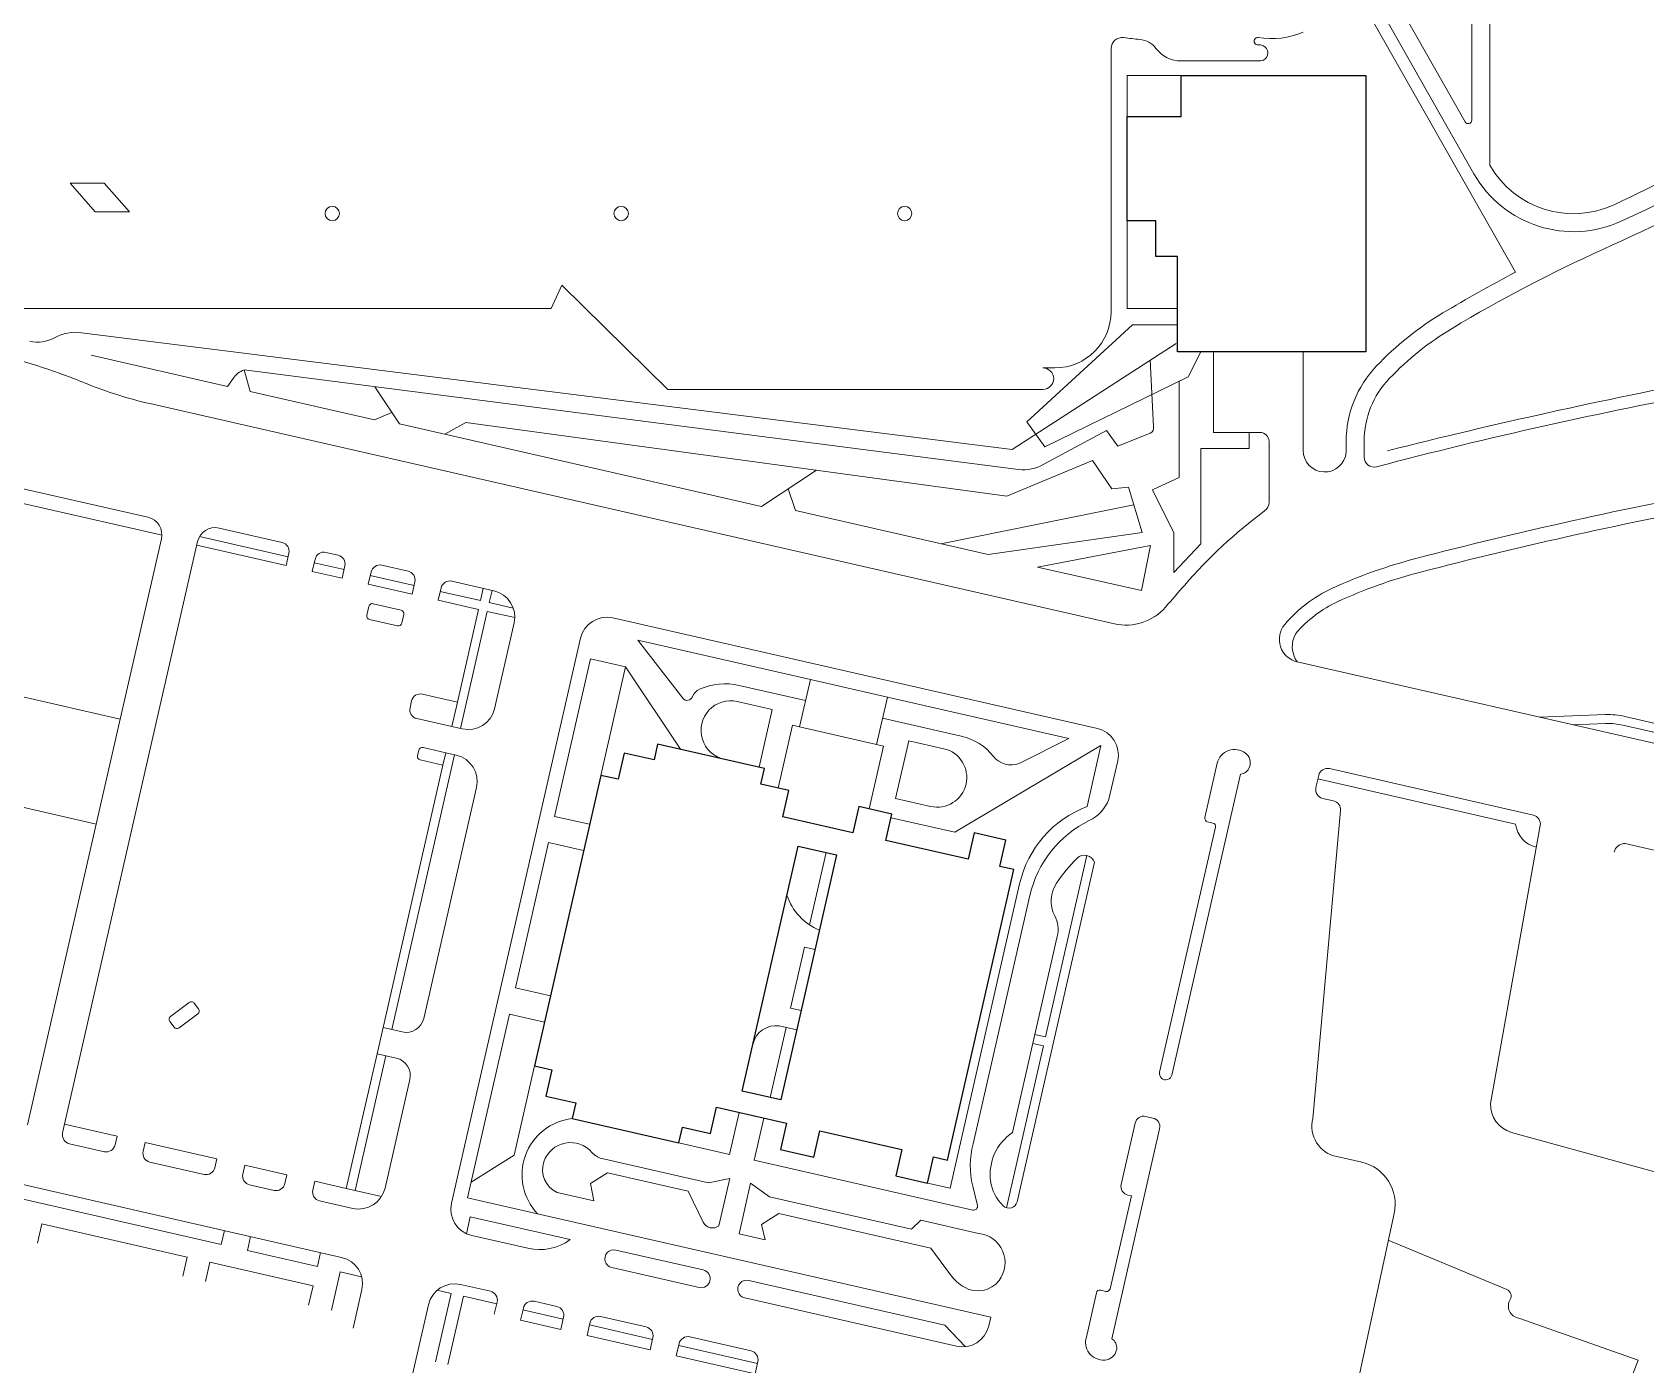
# Model space of a CAD drawing. Header units: feet. Extents: x 2817291 to 2825191, y 230718 to 237492.
# Drawn here: x 2819595 to 2820498, y 232262 to 233008 of the extents above; entities that cross this region are included whole.
import ezdxf

# ---------------------------------------------------------------- set-up
doc = ezdxf.new("R2010")
doc.units = ezdxf.units.FT
doc.layers.add('63', color=7, linetype='Continuous', lineweight=13)

msp = doc.modelspace()

# ---------------------------------------------------------------- linework, layer by layer
at = {"layer": '63'}
for p, q in [((2820400.798, 232959.335), (2820400.798, 233098.932)), ((2820410.848, 233098.932), (2820410.848, 232934.033)), ((2820332.457, 233051.696), (2820402.001, 232929.259)), ((2820342.538, 233054.297), (2820397.04, 232958.342)), ((2820425.228, 232874.122), (2820325.4, 233049.875)), ((2820198.79, 232999.435), (2820198.79, 232852.013)), ((2820281.201, 232992.4), (2820237.985, 232992.4)), ((2820207.835, 232984.36), (2820237.985, 232984.36)), ((2820207.835, 232961.245), (2820207.835, 232984.36)), ((2819615.88, 232924.059), (2819629.95, 232907.979)), ((2819634.975, 232924.059), (2819615.88, 232924.059)), ((2819649.046, 232907.979), (2819634.975, 232924.059)), ((2819629.95, 232907.979), (2819649.046, 232907.979)), ((2820207.835, 232902.954), (2820207.835, 232853.708)), ((2819891.255, 232866.773), (2819885.224, 232853.708)), ((2819950.551, 232808.482), (2819891.255, 232866.773)), ((2819885.224, 232853.708), (2819576.684, 232853.708)), ((2820207.835, 232853.708), (2820235.975, 232853.708)), ((2820210.85, 232844.663), (2820151.554, 232790.392)), ((2820235.975, 232844.663), (2820210.85, 232844.663)), ((2819622.182, 232840.184), (2820143.315, 232774.825)), ((2819627.56, 232827.617), (2819703.985, 232810.17)), ((2820143.315, 232774.825), (2820235.227, 232834.252)), ((2820242.005, 232815.517), (2820249.041, 232829.587)), ((2820256.076, 232829.587), (2820306.326, 232829.587)), ((2820256.076, 232784.362), (2820256.076, 232829.587)), ((2820306.326, 232829.587), (2820306.326, 232774.312)), ((2819713.305, 232819.383), (2819716.723, 232807.263)), ((2819713.305, 232819.383), (2820146.957, 232763.685)), ((2820167.319, 232820.542), (2820160.599, 232820.542)), ((2820222.531, 232787.668), (2820220.635, 232824.817)), ((2819703.985, 232810.17), (2819707.064, 232814.622)), ((2819716.723, 232807.263), (2819786.29, 232791.382)), ((2819786.407, 232809.994), (2819800.231, 232789.23)), ((2820160.599, 232808.482), (2819950.551, 232808.482)), ((2820161.604, 232776.321), (2820242.005, 232815.517)), ((2820236.98, 232759.236), (2820236.98, 232813.067)), ((2819660.543, 232800.501), (2820200.602, 232677.217)), ((2819786.29, 232791.382), (2819795.979, 232795.617)), ((2819800.231, 232789.23), (2820003.052, 232742.931)), ((2819825.706, 232783.415), (2819837.517, 232789.997)), ((2819837.517, 232789.997), (2820140.439, 232748.679)), ((2820151.554, 232790.392), (2820161.604, 232776.321)), ((2820161.037, 232766.656), (2820196.246, 232785.421)), ((2820196.246, 232785.421), (2820202.519, 232776.773)), ((2820202.519, 232776.773), (2820220.657, 232783.973)), ((2820282.206, 232784.362), (2820256.076, 232784.362)), ((2820276.176, 232784.362), (2820276.176, 232775.317)), ((2820249.041, 232775.317), (2820249.041, 232722.051)), ((2820276.176, 232775.317), (2820249.041, 232775.317)), ((2820287.231, 232745.348), (2820287.231, 232779.337)), ((2820330.447, 232773.306), (2820330.447, 232779.337)), ((2820340.497, 232779.337), (2820340.497, 232770.56)), ((2819659.413, 232736.845), (2819522.24, 232768.159)), ((2820003.052, 232742.931), (2820033.846, 232763.218)), ((2820140.439, 232748.679), (2820188.301, 232768.679)), ((2820188.301, 232768.679), (2820199.111, 232752.81)), ((2819521.333, 232760.119), (2819667.422, 232726.769)), ((2820199.111, 232752.81), (2820208.6, 232753.737)), ((2820208.6, 232753.737), (2820216.193, 232728.293)), ((2820221.905, 232752.201), (2820236.98, 232759.236)), ((2820022.115, 232740.64), (2820017.923, 232752.728)), ((2820233.965, 232728.081), (2820221.905, 232752.201)), ((2820129.895, 232716.037), (2820022.115, 232740.64)), ((2820103.44, 232722.076), (2820211.559, 232743.822)), ((2819737.883, 232714.808), (2819688.364, 232726.112)), ((2819734.55, 232722.785), (2819699.277, 232730.837)), ((2820216.193, 232728.293), (2820129.895, 232716.037)), ((2820233.965, 232705.97), (2820233.965, 232728.081)), ((2819687.242, 232723.276), (2819611.641, 232392.1)), ((2819643.937, 232623.889), (2819666.975, 232724.81)), ((2819686.795, 232721.316), (2819736.765, 232709.909)), ((2819765.904, 232715.628), (2819759.045, 232717.193)), ((2820220.9, 232721.046), (2820157.584, 232708.985)), ((2820215.875, 232695.92), (2820220.9, 232721.046)), ((2820249.041, 232722.051), (2820233.965, 232705.97)), ((2819736.765, 232709.909), (2819738.331, 232716.768)), ((2819753.028, 232713.413), (2819751.462, 232706.554)), ((2819769.237, 232707.651), (2819752.581, 232711.453)), ((2819768.119, 232702.752), (2819769.685, 232709.61)), ((2819805.096, 232706.681), (2819790.399, 232710.036)), ((2820157.584, 232708.985), (2820215.875, 232695.92)), ((2819751.462, 232706.554), (2819768.119, 232702.752)), ((2819784.382, 232706.255), (2819782.816, 232699.397)), ((2819782.816, 232699.397), (2819807.311, 232693.805)), ((2819808.43, 232698.704), (2819783.934, 232704.296)), ((2819807.311, 232693.805), (2819808.877, 232700.663)), ((2819829.592, 232701.089), (2819853.107, 232695.721)), ((2819822.009, 232690.45), (2819823.574, 232697.308)), ((2819844.544, 232685.305), (2819822.009, 232690.45)), ((2819845.663, 232690.204), (2819823.127, 232695.349)), ((2819847.228, 232697.063), (2819845.663, 232690.204)), ((2819852.127, 232695.945), (2819850.562, 232689.086)), ((2819783.072, 232686.968), (2819781.953, 232682.069)), ((2819801.155, 232684.901), (2819785.479, 232688.48)), ((2819801.549, 232677.595), (2819802.668, 232682.494)), ((2819832.69, 232633.375), (2819844.544, 232685.305)), ((2819849.443, 232684.187), (2819834.457, 232618.54)), ((2819864.823, 232680.676), (2819849.443, 232684.187)), ((2819863.974, 232686.024), (2819850.562, 232689.086)), ((2819783.465, 232679.662), (2819799.142, 232676.083)), ((2819864.449, 232677.669), (2819853.489, 232629.658)), ((2820191.142, 232618.555), (2819919.734, 232680.511)), ((2819901.682, 232669.169), (2819829.436, 232352.69)), ((2819958.937, 232635.482), (2819933.692, 232668.047)), ((2820030.4, 232645.971), (2819933.692, 232668.047)), ((2819480.308, 232661.242), (2819643.937, 232623.889)), ((2819887.154, 232569.399), (2819907.284, 232657.582)), ((2819907.284, 232657.582), (2819926.88, 232653.108)), ((2820303.06, 232655.889), (2820595.731, 232589.079)), ((2819913.013, 232592.36), (2819926.88, 232653.108)), ((2819926.88, 232653.108), (2819957.573, 232606.929)), ((2820024.36, 232619.516), (2820030.4, 232645.971)), ((2820030.4, 232645.971), (2820073.511, 232636.13)), ((2819813.093, 232637.849), (2819832.69, 232633.375)), ((2820027.716, 232634.213), (2819990.483, 232642.713)), ((2820067.472, 232609.675), (2820073.511, 232636.13)), ((2820073.511, 232636.13), (2820175.118, 232612.935)), ((2819806.181, 232630.149), (2819807.076, 232634.068)), ((2819832.69, 232633.375), (2819829.558, 232619.658)), ((2820009.046, 232629.197), (2819989.45, 232633.671)), ((2820001.664, 232596.864), (2820009.046, 232629.197)), ((2819643.937, 232623.889), (2819630.516, 232565.101)), ((2819829.558, 232619.658), (2819809.962, 232624.131)), ((2819835.437, 232618.316), (2819829.558, 232619.658)), ((2820012.389, 232585.138), (2820020.441, 232620.411)), ((2820020.441, 232620.411), (2820024.36, 232619.516)), ((2820067.472, 232609.675), (2820024.36, 232619.516)), ((2820070.827, 232624.372), (2820114.919, 232614.307)), ((2820475.724, 232626.356), (2820438.772, 232624.909)), ((2820475.921, 232621.334), (2820457.577, 232620.616)), ((2820594.133, 232595.628), (2820485.374, 232620.456)), ((2820595.252, 232600.527), (2820486.493, 232625.355)), ((2820063.339, 232573.507), (2820071.391, 232608.78)), ((2820071.391, 232608.78), (2820067.472, 232609.675)), ((2820078.09, 232579.417), (2820085.471, 232611.751)), ((2820085.471, 232611.751), (2820105.067, 232607.278)), ((2820193.082, 232608.989), (2820111.315, 232560.493)), ((2820147.228, 232599.03), (2820175.118, 232612.935)), ((2820185.298, 232574.891), (2820193.082, 232608.989)), ((2819630.516, 232565.101), (2819466.888, 232602.454)), ((2819831.102, 232603.842), (2819795.986, 232450.012)), ((2819811.059, 232606.356), (2819810.388, 232603.417)), ((2819811.9, 232601.01), (2819824.638, 232598.102)), ((2819826.203, 232604.961), (2819813.466, 232607.869)), ((2819826.203, 232604.961), (2819824.638, 232598.102)), ((2819832.082, 232603.619), (2819826.203, 232604.961)), ((2820197.563, 232578.946), (2820202.484, 232600.502)), ((2819824.638, 232598.102), (2819791.087, 232451.13)), ((2820232.837, 232424.511), (2820271.308, 232593.038)), ((2820258.262, 232599.109), (2820251.328, 232568.735)), ((2820315.046, 232592.332), (2820313.48, 232585.473)), ((2820425.317, 232565.097), (2820314.598, 232590.372)), ((2820435.267, 232570.042), (2820321.063, 232596.112)), ((2819813.9, 232456.231), (2819843.424, 232585.567)), ((2820097.686, 232574.944), (2820078.09, 232579.417)), ((2820327.3, 232572.699), (2820311.683, 232400.177)), ((2820317.261, 232579.456), (2820323.414, 232578.051)), ((2819592.045, 232396.573), (2819630.516, 232565.101)), ((2819906.75, 232564.925), (2819887.154, 232569.399)), ((2820075.629, 232568.639), (2820111.315, 232560.493)), ((2820257.292, 232563.25), (2820225.978, 232426.076)), ((2820252.84, 232566.328), (2820255.78, 232565.657)), ((2820411.224, 232408.53), (2820439.096, 232564.258)), ((2819865.234, 232473.377), (2819883.798, 232554.702)), ((2819883.798, 232554.702), (2819903.395, 232550.228)), ((2820573.939, 232534.263), (2820486.736, 232554.169)), ((2820029.956, 232508.554), (2820039.216, 232549.118)), ((2820162.021, 232445.831), (2820185.231, 232547.502)), ((2820146.119, 232353.59), (2820189.511, 232543.673)), ((2820108.663, 232361.11), (2820147.581, 232531.597)), ((2820121.56, 232385.999), (2820153.322, 232525.132)), ((2820168.668, 232502.042), (2820143.617, 232392.303)), ((2820019.309, 232461.915), (2820027.138, 232496.208)), ((2820027.138, 232496.208), (2820033.017, 232494.866)), ((2819884.83, 232468.904), (2819865.234, 232473.377)), ((2819682.559, 232465.226), (2819672.088, 232457.363)), ((2819687.788, 232461.611), (2819685.374, 232464.826)), ((2819676.916, 232450.934), (2819687.387, 232458.797)), ((2819861.879, 232458.68), (2819838.393, 232355.8)), ((2819881.475, 232454.207), (2819861.879, 232458.68)), ((2820025.188, 232460.573), (2820019.309, 232461.915)), ((2819671.688, 232454.549), (2819674.102, 232451.334)), ((2819787.732, 232436.433), (2819791.087, 232451.13)), ((2819791.087, 232451.13), (2819801.865, 232448.67)), ((2820016.849, 232451.137), (2820007.902, 232411.945)), ((2820012.93, 232452.032), (2820022.728, 232449.795)), ((2820156.143, 232447.173), (2820162.021, 232445.831)), ((2820140.185, 232350.173), (2820160.903, 232440.932)), ((2820155.024, 232442.274), (2820160.903, 232440.932)), ((2819787.732, 232436.433), (2819770.509, 232360.988)), ((2819792.631, 232435.315), (2819775.408, 232359.869)), ((2819798.51, 232433.973), (2819787.732, 232436.433)), ((2819875.883, 232429.712), (2819864.476, 232379.741)), ((2819792.204, 232361.19), (2819806.071, 232421.938)), ((2819767.889, 232322.413), (2819404.379, 232405.395)), ((2819985.153, 232380.027), (2819990.521, 232403.542)), ((2820222.192, 232400.459), (2820218.273, 232401.354)), ((2819420.453, 232393.478), (2819700.452, 232329.56)), ((2819642.154, 232390.289), (2819612.76, 232396.999)), ((2820004.238, 232400.411), (2819998.87, 232376.895)), ((2820199.132, 232276.865), (2820225.973, 232394.442)), ((2820212.255, 232397.573), (2820204.427, 232363.28)), ((2820554.926, 232356.139), (2820423.013, 232392.437)), ((2819615.422, 232386.082), (2819635.018, 232381.609)), ((2819641.036, 232385.39), (2819642.154, 232390.289)), ((2819657.831, 232386.71), (2819656.713, 232381.811)), ((2819698.003, 232377.539), (2819657.831, 232386.71)), ((2819956.738, 232386.513), (2819985.153, 232380.027)), ((2819660.493, 232375.793), (2819690.867, 232368.86)), ((2819696.885, 232372.64), (2819698.003, 232377.539)), ((2819713.68, 232373.961), (2819712.562, 232369.062)), ((2819737.196, 232368.593), (2819713.68, 232373.961)), ((2819864.476, 232379.741), (2819840.406, 232364.618)), ((2819973.288, 232364.179), (2819913.52, 232377.823)), ((2819998.87, 232376.895), (2820121.347, 232348.936)), ((2820325.215, 232378.866), (2820339.268, 232375.658)), ((2819736.077, 232363.693), (2819737.196, 232368.593)), ((2819752.873, 232365.014), (2819751.754, 232360.115)), ((2819770.509, 232360.988), (2819752.873, 232365.014)), ((2819907.225, 232363.797), (2819916.853, 232369.846)), ((2819916.853, 232369.846), (2819961.925, 232359.557)), ((2819985.185, 232366.618), (2819973.288, 232364.179)), ((2819979.146, 232340.163), (2819985.185, 232366.618)), ((2819716.343, 232363.044), (2819730.06, 232359.913)), ((2819790.245, 232356.483), (2819770.509, 232360.988)), ((2819838.393, 232355.8), (2819877.586, 232346.853)), ((2819888.556, 232358.781), (2819909.132, 232354.084)), ((2819909.132, 232354.084), (2819907.225, 232363.797)), ((2819961.925, 232359.557), (2819970.327, 232342.176)), ((2819996.942, 232363.934), (2819990.456, 232335.519)), ((2820007.582, 232356.351), (2819996.942, 232363.934)), ((2820086.947, 232338.234), (2820007.582, 232356.351)), ((2820095.925, 232364.017), (2820108.663, 232361.11)), ((2820123.977, 232351.428), (2820121.315, 232362.345)), ((2820210.167, 232356.815), (2820198.313, 232304.885)), ((2820208.208, 232357.263), (2820210.167, 232356.815)), ((2819755.535, 232354.097), (2819774.151, 232349.848)), ((2819877.586, 232346.853), (2820131.357, 232288.922)), ((2820003.023, 232340.897), (2820012.651, 232346.947)), ((2820012.651, 232346.947), (2820097.895, 232327.487)), ((2820357.262, 232347.017), (2820334.879, 232242.931)), ((2819597.55, 232330.372), (2819600.01, 232341.149)), ((2819600.01, 232341.149), (2819681.335, 232322.585)), ((2819700.452, 232329.56), (2819702.241, 232337.399)), ((2819839.936, 232345.139), (2819837.774, 232335.667)), ((2819895.925, 232332.358), (2819839.936, 232345.139)), ((2820005.153, 232332.164), (2820003.023, 232340.897)), ((2820092.208, 232343.218), (2820086.947, 232338.234)), ((2820124.542, 232335.837), (2820092.208, 232343.218)), ((2819715.149, 232326.205), (2819716.938, 232334.044)), ((2819840.779, 232334.638), (2819872.133, 232327.481)), ((2819990.456, 232335.519), (2820005.153, 232332.164)), ((2820353.862, 232332.122), (2820420.434, 232304.371)), ((2819678.874, 232311.807), (2819681.335, 232322.585)), ((2819691.612, 232308.899), (2819694.072, 232319.677)), ((2819694.072, 232319.677), (2819751.881, 232306.481)), ((2819715.149, 232326.205), (2819754.342, 232317.258)), ((2819754.342, 232317.258), (2819756.131, 232325.097)), ((2819970.391, 232315.359), (2819921.4, 232326.543)), ((2820097.895, 232327.487), (2820108.928, 232312.598)), ((2819762.158, 232292.795), (2819767.079, 232314.351)), ((2819767.079, 232314.351), (2819779.098, 232311.607)), ((2819919.163, 232316.744), (2819968.154, 232305.561)), ((2819749.421, 232295.703), (2819751.881, 232306.481)), ((2819774.31, 232282.805), (2819779.231, 232304.361)), ((2819820.531, 232264.007), (2819829.255, 232302.219)), ((2819821.416, 232304.008), (2819829.255, 232302.219)), ((2819851.173, 232303.401), (2819834.516, 232307.203)), ((2819995.866, 232309.543), (2820105.605, 232284.492)), ((2820190.559, 232302.532), (2820184.744, 232277.057)), ((2820195.906, 232303.373), (2820192.966, 232304.044)), ((2819816.464, 232295.861), (2819800.583, 232226.295)), ((2819827.39, 232262.441), (2819836.113, 232300.654)), ((2819836.113, 232300.654), (2819854.73, 232296.404)), ((2819853.388, 232290.525), (2819854.953, 232297.383)), ((2819869.65, 232294.029), (2819868.085, 232287.17)), ((2819869.427, 232293.049), (2819891.962, 232287.904)), ((2819888.405, 232294.901), (2819875.668, 232297.809)), ((2820112.186, 232272.681), (2819993.629, 232299.745)), ((2819868.085, 232287.17), (2819890.62, 232282.025)), ((2819890.62, 232282.025), (2819892.186, 232288.884)), ((2819905.318, 232278.67), (2819906.883, 232285.529)), ((2819906.66, 232284.549), (2819941.933, 232276.497)), ((2819912.901, 232289.31), (2819938.376, 232283.494)), ((2820105.605, 232284.492), (2820117.325, 232272.409)), ((2820131.357, 232288.922), (2820130.238, 232284.023)), ((2820427.101, 232288.417), (2820493.899, 232264.921)), ((2819940.591, 232270.618), (2819905.318, 232278.67)), ((2819942.157, 232277.477), (2819940.591, 232270.618)), ((2819955.288, 232267.263), (2819956.854, 232274.122)), ((2819962.871, 232277.902), (2819997.164, 232270.074)), ((2819999.379, 232257.198), (2819955.288, 232267.263)), ((2819956.63, 232273.142), (2820000.721, 232263.077)), ((2820000.945, 232264.057), (2819999.379, 232257.198)), ((2820493.899, 232264.921), (2820473.535, 232211.841))]:
    msp.add_line(p, q, dxfattribs=at)
at = {"layer": '63', "lineweight": 25}
for p, q in [((2820237.985, 232984.36), (2820341.502, 232984.36)), ((2820237.985, 232961.245), (2820237.985, 232984.36)), ((2820341.502, 232984.36), (2820341.502, 232829.587)), ((2820207.835, 232961.245), (2820237.985, 232961.245)), ((2820207.835, 232902.954), (2820207.835, 232961.245)), ((2820223.915, 232902.954), (2820207.835, 232902.954)), ((2820223.915, 232882.853), (2820223.915, 232902.954)), ((2820235.975, 232882.853), (2820223.915, 232882.853)), ((2820235.975, 232829.587), (2820235.975, 232882.853)), ((2820341.502, 232829.587), (2820235.975, 232829.587)), ((2819944.836, 232609.837), (2819942.823, 232601.018)), ((2820004.604, 232596.193), (2819944.836, 232609.837)), ((2819926.166, 232604.821), (2819922.811, 232590.123)), ((2819942.823, 232601.018), (2819926.166, 232604.821)), ((2819913.013, 232592.36), (2819875.883, 232429.712)), ((2819922.811, 232590.123), (2819913.013, 232592.36)), ((2820002.591, 232587.374), (2820004.604, 232596.193)), ((2820018.268, 232583.796), (2820002.591, 232587.374)), ((2820014.913, 232569.098), (2820018.268, 232583.796)), ((2820057.46, 232574.849), (2820054.105, 232560.152)), ((2820076.077, 232570.599), (2820057.46, 232574.849)), ((2820054.105, 232560.152), (2820014.913, 232569.098)), ((2820072.722, 232555.902), (2820076.077, 232570.599)), ((2820118.773, 232545.389), (2820072.722, 232555.902)), ((2820122.128, 232560.086), (2820118.773, 232545.389)), ((2820139.765, 232556.06), (2820122.128, 232560.086)), ((2820136.41, 232541.363), (2820139.765, 232556.06)), ((2819992.225, 232415.523), (2820023.539, 232552.697)), ((2820045.095, 232547.776), (2820013.781, 232410.603)), ((2820023.539, 232552.697), (2820045.095, 232547.776)), ((2820107.119, 232376.925), (2820144.248, 232539.574)), ((2820144.248, 232539.574), (2820136.41, 232541.363)), ((2819875.883, 232429.712), (2819885.681, 232427.475)), ((2819885.681, 232427.475), (2819882.326, 232412.778)), ((2819882.326, 232412.778), (2819898.983, 232408.975)), ((2820013.781, 232410.603), (2819992.225, 232415.523)), ((2819898.983, 232408.975), (2819896.97, 232400.157)), ((2819974.429, 232391.753), (2819977.784, 232406.45)), ((2819977.784, 232406.45), (2820016.976, 232397.503)), ((2819896.97, 232400.157), (2819956.738, 232386.513)), ((2819956.738, 232386.513), (2819958.752, 232395.331)), ((2819958.752, 232395.331), (2819974.429, 232391.753)), ((2820016.976, 232397.503), (2820013.621, 232382.806)), ((2820032.237, 232378.556), (2820035.592, 232393.253)), ((2820035.592, 232393.253), (2820081.644, 232382.741)), ((2820013.621, 232382.806), (2820032.237, 232378.556)), ((2820081.644, 232382.741), (2820078.289, 232368.043)), ((2820095.925, 232364.017), (2820099.28, 232378.715)), ((2820099.28, 232378.715), (2820107.119, 232376.925)), ((2820078.289, 232368.043), (2820095.925, 232364.017))]:
    msp.add_line(p, q, dxfattribs=at)
at = {"layer": '63'}
for centre in [(2819762.612, 232906.974), (2819924.42, 232906.974), (2820083.213, 232906.974)]:
    msp.add_circle(centre, 4.02, dxfattribs=at)
for centre, radius, start, end in [((2820288.342, 233052.152), 47.23, 261.30346, 292.38209), ((2820204.993, 232999.317), 6.205, 82.29872, 178.90387), ((2820231.497, 233195.308), 191.57, 262.29872, 265.0209), ((2820213.769, 232991.826), 12.682, 36.8699, 85.02089), ((2820237.985, 233009.988), 17.588, 216.8699, 270), ((2820280.894, 233003.455), 2.033, 81.30346, 278.69654), ((2820281.893, 232996.923), 4.575, 261.30346, 98.69654), ((2820398.788, 232959.335), 2.01, 209.59658, 0), ((2819466.96, 235050.699), 2366.8, 295.35595, 297.26633), ((2820457.736, 232960.916), 54.047, 209.82747, 294.9326), ((2819789.155, 234399.106), 1650.095, 294.9326, 297.68967), ((2820457.736, 232960.916), 64.097, 209.59658, 294.93261), ((2819789.155, 234399.106), 1660.146, 294.36952, 297.68967), ((2820818.178, 232127.425), 833.731, 114.36952, 120.92244), ((2820818.178, 232127.425), 843.781, 117.75563, 120.92244), ((2820167.319, 232852.013), 31.471, 270, 0), ((2820475.712, 232699.136), 177.345, 120.92244, 136.39718), ((2819597.606, 232854.453), 19.497, 257.1409, 299.21593), ((2819618.67, 232816.788), 23.658, 81.46306, 119.21592), ((2820475.712, 232699.136), 167.295, 120.92244, 136.39718), ((2819474.904, 232442.723), 398.338, 67.86997, 75.42718), ((2819717.508, 232807.401), 12.698, 109.33117, 145.33949), ((2820160.599, 232814.512), 6.03, 270, 90), ((2820391.502, 232779.337), 61.055, 136.39718, 180), ((2819711.913, 233025.531), 230.819, 247.86998, 257.1409), ((2820391.502, 232779.337), 51.005, 136.39718, 180), ((2821009.455, 230251.935), 2598.943, 100.48566, 104.75594), ((2821158.1, 229573.919), 3299.802, 100.88104, 104.11092), ((2820219.502, 232786.881), 3.13, 291.64943, 14.55989), ((2820282.206, 232779.337), 5.025, 0, 90), ((2820318.408, 232774.311), 12.081, 180, 355.22812), ((2820149.739, 232785.347), 21.839, 262.68113, 301.15096), ((2820346.077, 232770.56), 5.58, 180, 284.75594), ((2821009.455, 230251.935), 2543.667, 100.48566, 104.57196), ((2820281.066, 232745.349), 6.165, 306.56101, 0), ((2821009.455, 230251.935), 2535.627, 100.48566, 104.57196), ((2819657.177, 232727.047), 10.05, 347.1409, 77.1409), ((2820451.389, 232515.682), 279.765, 126.56101, 139.07861), ((2819697.04, 232721.039), 10.05, 77.1409, 167.1409), ((2819733.432, 232717.886), 5.025, 347.1409, 77.1409), ((2819757.927, 232712.294), 5.025, 77.1409, 167.1409), ((2819764.786, 232710.729), 5.025, 347.1409, 77.1409), ((2819789.281, 232705.137), 5.025, 77.1409, 167.1409), ((2820440.446, 232440.787), 282.065, 104.57196, 114.73569), ((2819803.978, 232701.782), 5.025, 347.1409, 77.1409), ((2819828.473, 232696.19), 5.025, 77.1409, 167.1409), ((2775492.329, 271489.837), 59220.67, 319.06281, 319.07861), ((2820440.446, 232440.787), 274.024, 104.57196, 114.73569), ((2819849.752, 232681.024), 15.075, 347.1409, 77.1409), ((2820354.393, 232627.573), 76.41, 114.73569, 139.78658), ((2819783.913, 232681.621), 2.01, 167.1409, 257.1409), ((2819785.031, 232686.52), 2.01, 77.1409, 167.1409), ((2819800.708, 232682.942), 2.01, 347.1409, 77.1409), ((2819916.379, 232665.814), 15.075, 77.1409, 167.1409), ((2820207.132, 232705.821), 29.34, 257.1409, 319.06281), ((2820354.393, 232627.573), 68.37, 114.73569, 139.78658), ((2819799.59, 232678.043), 2.01, 257.1409, 347.1409), ((2820305.947, 232668.533), 12.969, 139.78658, 257.14091), ((2820314.69, 232664.471), 14.453, 149.92177, 216.42545), ((2819811.975, 232632.95), 5.025, 77.1409, 167.1409), ((2819961.361, 232637.483), 3.144, 219.54113, 338.34349), ((2819971.501, 232633.457), 7.766, 114.0108, 158.34349), ((2819982.654, 232608.419), 35.176, 77.1409, 114.0108), ((2819811.08, 232629.03), 5.025, 167.1409, 257.1409), ((2819838.792, 232633.013), 15.075, 257.1409, 347.1409), ((2819985.759, 232617.504), 16.583, 77.1409, 257.14091), ((2820187.787, 232603.857), 15.075, 347.1409, 77.1409), ((2820477.334, 232585.235), 41.152, 77.1409, 92.242), ((2820477.334, 232585.235), 36.127, 77.1409, 92.242), ((2820107.745, 232582.883), 32.232, 38.56081, 77.1409), ((2819812.347, 232602.969), 2.01, 167.1409, 257.1409), ((2819813.018, 232605.909), 2.01, 77.1409, 167.1409), ((2819828.727, 232588.922), 15.075, 347.1409, 77.1409), ((2820101.377, 232591.111), 16.583, 257.1409, 77.1409), ((2820142.803, 232610.83), 12.602, 218.56081, 290.55466), ((2820267.955, 232596.896), 9.943, 52.61136, 167.1409), ((2820269.779, 232599.283), 6.938, 341.16021, 52.61136), ((2820270.706, 232598.967), 5.959, 275.80198, 341.16021), ((2820319.945, 232591.213), 5.025, 77.1409, 167.1409), ((2820318.379, 232584.355), 5.025, 167.1409, 257.1409), ((2820206.807, 232518.077), 60.75, 110.73622, 167.1409), ((2820176.906, 232586.936), 22.148, 295.93653, 338.85552), ((2820322.295, 232573.152), 5.025, 354.82763, 77.1409), ((2820213.665, 232511.357), 61.896, 115.93653, 167.1409), ((2820253.288, 232568.288), 2.01, 167.1409, 257.1409), ((2820255.332, 232563.697), 2.01, 347.1409, 77.1409), ((2820440.28, 232566.83), 15.063, 186.60426, 257.14091), ((2820434.149, 232565.143), 5.025, 349.85289, 77.1409), ((2820486.472, 232548.044), 6.131, 87.52976, 167.1409), ((2820245.81, 232479.934), 93.39, 135.05237, 146.09933), ((2820183.911, 232541.72), 5.931, 19.22944, 135.05237), ((2820183.29, 232521.946), 18.065, 146.09933, 207.10711), ((2820047.396, 232534.954), 31.64, 197.83713, 247.87092), ((2820151.889, 232505.873), 17.211, 347.1409, 27.10711), ((2819683.766, 232463.619), 2.01, 36.90454, 126.90454), ((2819673.295, 232455.756), 2.01, 126.90454, 216.90454), ((2819686.18, 232460.404), 2.01, 306.90454, 36.90454), ((2819804.102, 232458.468), 10.05, 257.1409, 347.1409), ((2819675.709, 232452.541), 2.01, 216.90454, 306.90454), ((2820011.043, 232439.061), 13.107, 81.72212, 167.1409), ((2819796.273, 232424.175), 10.05, 347.1409, 77.1409), ((2820229.407, 232425.294), 3.518, 167.1409, 347.14091), ((2820217.154, 232396.455), 5.025, 77.1409, 167.1409), ((2820427.275, 232407.924), 16.062, 177.83825, 254.61479), ((2819616.54, 232390.981), 5.025, 167.1409, 257.1409), ((2819900.604, 232368.659), 31.707, 96.58094, 223.45084), ((2820159.257, 232368.8), 28.232, 123.64078, 187.26228), ((2820221.074, 232395.56), 5.025, 347.1409, 77.1409), ((2820328.609, 232395.973), 17.441, 166.05171, 258.77754), ((2819636.137, 232386.508), 5.025, 257.1409, 347.1409), ((2819896.071, 232370.943), 15.751, 40.27101, 161.50979), ((2820167.836, 232373.691), 47.885, 165.1054, 193.70596), ((2819661.612, 232380.693), 5.025, 167.1409, 257.1409), ((2819894.41, 232371.499), 14, 161.50979, 245.27969), ((2819915.757, 232387.621), 10.05, 220.27101, 257.1409), ((2820333.945, 232352.34), 23.917, 347.1409, 77.1409), ((2819691.986, 232373.759), 5.025, 257.1409, 347.1409), ((2819717.461, 232367.943), 5.025, 167.1409, 257.1409), ((2820154.368, 232368.177), 23.303, 187.26228, 226.63067), ((2819731.178, 232364.812), 5.025, 257.1409, 347.1409), ((2819756.653, 232358.996), 5.025, 167.1409, 257.1409), ((2819777.506, 232364.545), 15.075, 257.1409, 347.1409), ((2820209.326, 232362.162), 5.025, 167.1409, 257.1409), ((2819844.134, 232349.335), 15.075, 167.1409, 257.1409), ((2820121.831, 232351.059), 2.178, 257.1409, 9.76077), ((2820141.57, 232354.628), 4.666, 226.63067, 347.14091), ((2819975.542, 232344.697), 5.792, 205.80071, 308.48109), ((2819878.664, 232356.091), 29.346, 257.1409, 306.02881), ((2820123.009, 232319.482), 16.427, 322.57379, 84.64648), ((2819764.534, 232307.716), 15.075, 347.1409, 77.1409), ((2819920.282, 232321.643), 5.025, 77.1409, 257.14091), ((2819969.272, 232310.46), 5.025, 257.1409, 77.1409), ((2820129.694, 232327.987), 25.847, 216.53961, 239.63299), ((2819831.161, 232292.506), 15.075, 77.1409, 167.1409), ((2819850.054, 232298.502), 5.025, 347.1409, 77.1409), ((2819994.747, 232304.644), 5.025, 77.1409, 257.14091), ((2820124.184, 232318.582), 14.947, 239.63299, 322.57379), ((2820192.519, 232302.084), 2.01, 77.1409, 167.1409), ((2820196.353, 232305.332), 2.01, 257.1409, 347.1409), ((2820418.984, 232300.814), 3.841, 328.39201, 67.81731), ((2819874.549, 232292.91), 5.025, 77.1409, 167.1409), ((2819887.287, 232290.002), 5.025, 347.1409, 77.1409), ((2820428.099, 232295.205), 6.861, 148.39201, 261.63977), ((2819911.782, 232284.411), 5.025, 77.1409, 167.1409), ((2819937.257, 232278.595), 5.025, 347.1409, 77.1409), ((2820115.541, 232287.378), 15.075, 257.1409, 347.1409), ((2819961.753, 232273.003), 5.025, 77.1409, 167.1409), ((2820194.437, 232274.844), 9.943, 167.1409, 281.67045), ((2820196.017, 232271.785), 5.959, 353.12159, 58.47983), ((2819996.046, 232265.175), 5.025, 347.1409, 77.1409), ((2820195.045, 232271.902), 6.938, 281.67045, 353.12159)]:
    msp.add_arc(centre, radius, start, end, dxfattribs=at)

doc.saveas('drawing.dxf')
